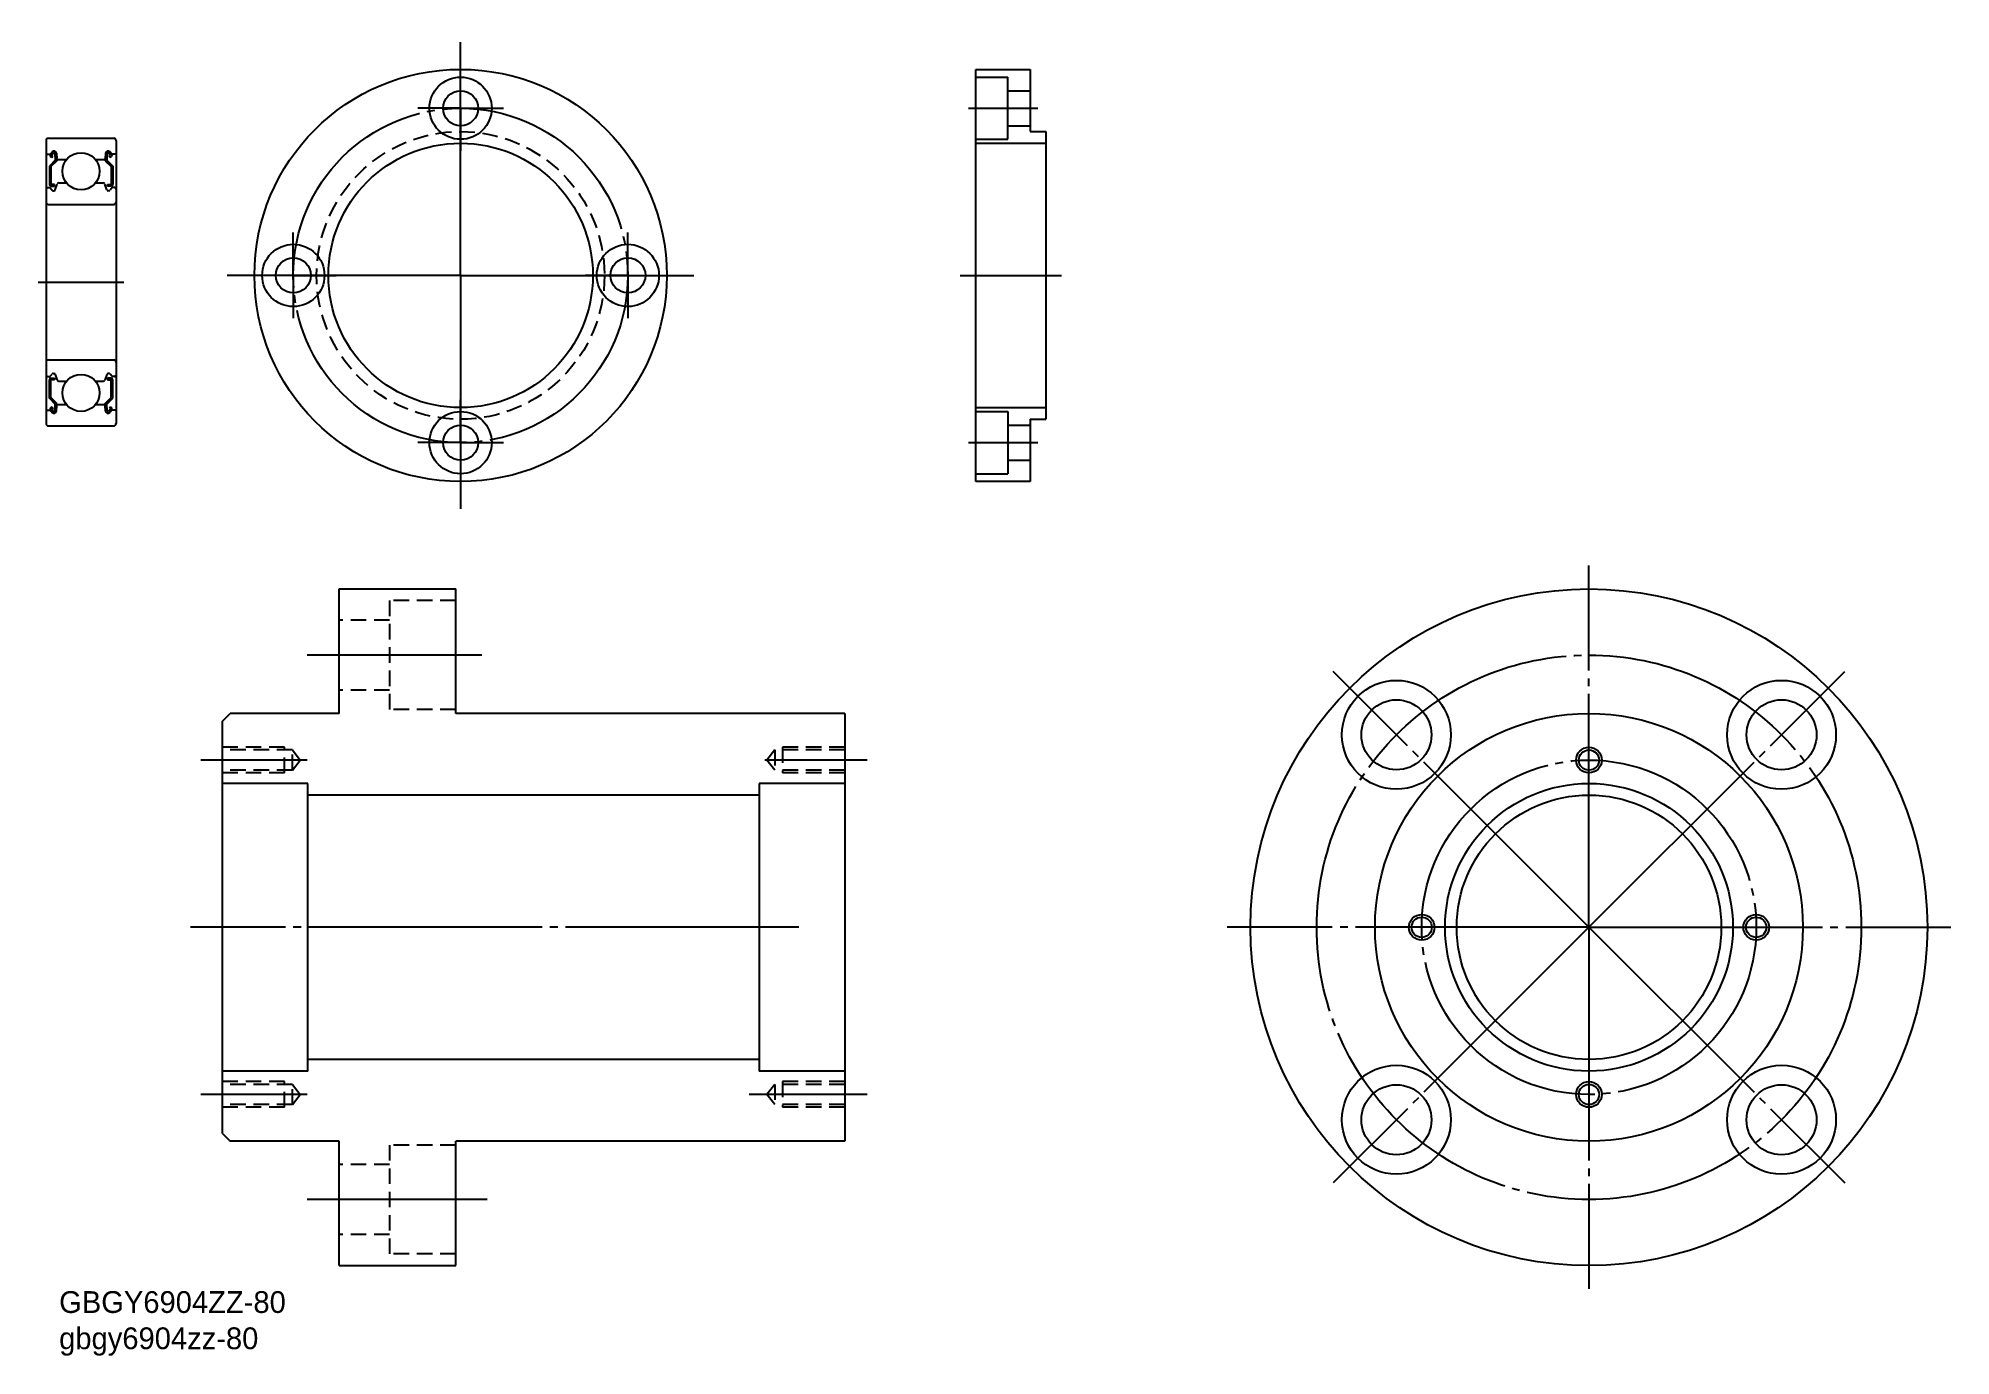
# Model space of a CAD drawing. Extents: x -121 to 124, y -50 to 119.
import ezdxf

# ---------------------------------------------------------------- set-up
doc = ezdxf.new("R2010")
doc.units = 0
doc.linetypes.add('CENTER', pattern=[33, 30, -1, 1, -1])
doc.linetypes.add('DASHED', pattern=[3, 2, -1])
doc.layers.get('0').update_dxf_attribs({"linetype": 'CONTINUOUS'})
doc.layers.add('CENTER', color=7, linetype='CONTINUOUS')

# ---------------------------------------------------------------- blocks, each defined once
blk = doc.blocks.new('*U2')
at = {"linetype": 'CONTINUOUS'}
for s, p in [('GBGY6904ZZ-80', (-118.74, -44.41)), ('gbgy6904zz-80', (-118.74, -49.07))]:
    blk.add_text(s, height=2.8, dxfattribs=at).set_placement(p)

msp = doc.modelspace()

# ---------------------------------------------------------------- linework, layer by layer
at = {"color": 7, "linetype": 'CONTINUOUS'}
for p, q in [((-0.91, 62.5), (-0.91, 115.5)), ((-0.91, 115.5), (6.09, 115.5)), ((-0.91, 114.5), (3.19, 114.5)), ((3.19, 106.5), (3.19, 114.5)), ((6.09, 115.5), (6.09, 107.5)), ((3.19, 112.75), (6.09, 112.75)), ((3.19, 108.25), (6.09, 108.25)), ((-0.91, 106.5), (3.19, 106.5)), ((-0.91, 106), (8.09, 106)), ((6.09, 107.5), (8.09, 107.5)), ((8.09, 107.5), (8.09, 70.5)), ((-0.91, 72), (8.09, 72)), ((-0.91, 71.5), (3.19, 71.5)), ((3.19, 71.5), (3.19, 63.5)), ((3.19, 69.75), (6.09, 69.75)), ((6.09, 70.5), (6.09, 62.5)), ((6.09, 70.5), (8.09, 70.5)), ((3.19, 65.25), (6.09, 65.25)), ((-0.91, 63.5), (3.19, 63.5)), ((6.09, 62.5), (-0.91, 62.5)), ((-82.76, 32.68), (-82.76, 48.68)), ((-82.76, 48.68), (-67.76, 48.68)), ((-67.76, 32.68), (-67.76, 48.68)), ((-97.76, 31.68), (-96.76, 32.68)), ((-82.76, 32.68), (-96.76, 32.68)), ((-17.76, 32.68), (-67.76, 32.68)), ((-17.76, 32.68), (-17.76, -22.32)), ((-97.76, -21.32), (-97.76, 31.68)), ((-86.76, 23.68), (-97.76, 23.68)), ((-86.76, -13.32), (-86.76, 23.68)), ((-28.76, 22.18), (-86.76, 22.18)), ((-17.76, 23.68), (-28.76, 23.68)), ((-28.76, 23.68), (-28.76, -13.32)), ((-28.76, -11.82), (-86.76, -11.82)), ((-86.76, -13.32), (-97.76, -13.32)), ((-17.76, -13.32), (-28.76, -13.32)), ((-97.76, -21.32), (-96.76, -22.32)), ((-82.76, -22.32), (-96.76, -22.32)), ((-82.76, -38.32), (-82.76, -22.32)), ((-67.76, -38.32), (-67.76, -22.32)), ((-17.76, -22.32), (-67.76, -22.32)), ((-82.76, -38.32), (-67.76, -38.32))]:
    msp.add_line(p, q, dxfattribs=at)
for p, q in [((-120.43, 106.34), (-120.43, 69.94)), ((-120.13, 106.64), (-111.73, 106.64)), ((-111.43, 106.34), (-111.43, 69.94)), ((-120.33, 104.59), (-119.87, 104.59)), ((-119.24, 103.82), (-119.99, 103.07)), ((-119.87, 104.59), (-119.62, 104.88)), ((-119.69, 104.18), (-119.84, 104.3)), ((-119.04, 103.74), (-119.79, 102.99)), ((-119.71, 104.46), (-119.46, 104.75)), ((-119.56, 104.33), (-119.71, 104.46)), ((-119.69, 104.18), (-119.56, 104.33)), ((-119.29, 104.7), (-119.24, 103.82)), ((-119.09, 104.72), (-119.02, 103.98)), ((-119.04, 104.21), (-119.04, 103.74)), ((-118.92, 103.89), (-117.78, 103.89)), ((-114.08, 103.89), (-112.93, 103.89)), ((-112.77, 104.71), (-112.83, 103.98)), ((-112.81, 104.21), (-112.81, 103.74)), ((-112.81, 103.74), (-112.06, 102.99)), ((-112.57, 104.69), (-112.61, 103.82)), ((-112.61, 103.82), (-111.86, 103.07)), ((-112.14, 104.46), (-112.39, 104.75)), ((-112.29, 104.33), (-112.14, 104.46)), ((-112.17, 104.18), (-112.29, 104.33)), ((-111.99, 104.59), (-112.23, 104.88)), ((-112.17, 104.18), (-112.01, 104.3)), ((-111.53, 104.59), (-111.99, 104.59)), ((-119.99, 103.07), (-119.99, 100.69)), ((-119.79, 102.99), (-119.79, 100.69)), ((-118.79, 100.89), (-117.78, 100.89)), ((-114.08, 100.89), (-113.07, 100.89)), ((-112.06, 102.99), (-112.06, 100.69)), ((-111.86, 103.07), (-111.86, 100.69)), ((-120.23, 100.29), (-119.93, 100.29)), ((-119.93, 100.29), (-119.65, 99.96)), ((-119.34, 100.69), (-119.79, 100.69)), ((-119.79, 100.49), (-119.34, 100.49)), ((-119.5, 99.89), (-119.43, 99.89)), ((-119.34, 100.49), (-119.34, 100.69)), ((-119.25, 100.02), (-118.98, 100.75)), ((-112.61, 100.02), (-112.88, 100.75)), ((-112.51, 100.49), (-112.51, 100.69)), ((-112.51, 100.69), (-112.06, 100.69)), ((-112.06, 100.49), (-112.51, 100.49)), ((-112.36, 99.89), (-112.42, 99.89)), ((-111.93, 100.29), (-112.2, 99.96)), ((-111.63, 100.29), (-111.93, 100.29)), ((-120.13, 98.14), (-111.73, 98.14)), ((-120.13, 78.14), (-111.73, 78.14)), ((-119.93, 75.99), (-119.65, 76.31)), ((-119.5, 76.39), (-119.43, 76.39)), ((-119.25, 76.25), (-118.98, 75.52)), ((-112.61, 76.25), (-112.88, 75.52)), ((-112.36, 76.39), (-112.42, 76.39)), ((-111.93, 75.99), (-112.2, 76.31)), ((-120.23, 75.99), (-119.93, 75.99)), ((-119.99, 73.2), (-119.99, 75.59)), ((-119.79, 75.79), (-119.34, 75.79)), ((-119.34, 75.59), (-119.79, 75.59)), ((-119.79, 73.29), (-119.79, 75.59)), ((-119.34, 75.79), (-119.34, 75.59)), ((-118.79, 75.39), (-117.78, 75.39)), ((-118.54, 75.39), (-118.54, 75.39)), ((-118.28, 75.39), (-118.28, 75.39)), ((-114.08, 75.39), (-113.07, 75.39)), ((-112.51, 75.79), (-112.51, 75.59)), ((-112.06, 75.79), (-112.51, 75.79)), ((-112.51, 75.59), (-112.06, 75.59)), ((-112.06, 73.29), (-112.06, 75.59)), ((-111.63, 75.99), (-111.93, 75.99)), ((-111.86, 73.2), (-111.86, 75.59)), ((-120.33, 71.69), (-119.87, 71.69)), ((-119.24, 72.45), (-119.99, 73.2)), ((-119.87, 71.69), (-119.62, 71.39)), ((-119.69, 72.1), (-119.84, 71.97)), ((-119.04, 72.54), (-119.79, 73.29)), ((-119.56, 71.94), (-119.71, 71.81)), ((-119.71, 71.81), (-119.46, 71.52)), ((-119.69, 72.1), (-119.56, 71.94)), ((-119.29, 71.58), (-119.24, 72.45)), ((-119.09, 71.55), (-119.02, 72.29)), ((-119.04, 72.07), (-119.04, 72.54)), ((-118.92, 72.39), (-117.78, 72.39)), ((-114.08, 72.39), (-112.93, 72.39)), ((-112.77, 71.56), (-112.83, 72.29)), ((-112.81, 72.54), (-112.06, 73.29)), ((-112.81, 72.07), (-112.81, 72.54)), ((-112.61, 72.45), (-111.86, 73.2)), ((-112.57, 71.58), (-112.61, 72.45)), ((-112.14, 71.81), (-112.39, 71.52)), ((-112.17, 72.1), (-112.29, 71.94)), ((-112.29, 71.94), (-112.14, 71.81)), ((-111.99, 71.69), (-112.23, 71.39)), ((-112.17, 72.1), (-112.01, 71.97)), ((-111.53, 71.69), (-111.99, 71.69)), ((-120.13, 69.64), (-111.73, 69.64))]:
    msp.add_line(p, q)
at = {"color": 3, "linetype": 'DASHED'}
for p, q in [((-67.76, 47.18), (-76.26, 47.18)), ((-76.26, 47.18), (-76.26, 33.18)), ((-76.26, 44.68), (-82.76, 44.68)), ((-76.26, 35.68), (-82.76, 35.68)), ((-67.76, 33.18), (-76.26, 33.18)), ((-89.76, 28.33), (-97.76, 28.33)), ((-88.76, 27.98), (-97.76, 27.98)), ((-89.76, 25.03), (-89.76, 28.33)), ((-88.76, 27.98), (-87.76, 26.68)), ((-88.76, 25.38), (-88.76, 27.98)), ((-26.76, 27.98), (-27.76, 26.68)), ((-26.76, 27.98), (-26.76, 25.38)), ((-17.76, 27.98), (-26.76, 27.98)), ((-25.76, 28.33), (-25.76, 25.03)), ((-17.76, 28.33), (-25.76, 28.33)), ((-88.76, 25.38), (-97.76, 25.38)), ((-89.76, 25.03), (-97.76, 25.03)), ((-88.76, 25.38), (-87.76, 26.68)), ((-26.76, 25.38), (-27.76, 26.68)), ((-17.76, 25.38), (-26.76, 25.38)), ((-17.76, 25.03), (-25.76, 25.03)), ((-89.76, -14.67), (-97.76, -14.67)), ((-89.76, -17.97), (-89.76, -14.67)), ((-25.76, -14.67), (-25.76, -17.97)), ((-17.76, -14.67), (-25.76, -14.67)), ((-88.76, -15.02), (-97.76, -15.02)), ((-88.76, -15.02), (-87.76, -16.32)), ((-88.76, -17.62), (-88.76, -15.02)), ((-88.76, -17.62), (-87.76, -16.32)), ((-26.76, -15.02), (-27.76, -16.32)), ((-26.76, -17.62), (-27.76, -16.32)), ((-26.76, -15.02), (-26.76, -17.62)), ((-17.76, -15.02), (-26.76, -15.02)), ((-88.76, -17.62), (-97.76, -17.62)), ((-89.76, -17.97), (-97.76, -17.97)), ((-17.76, -17.62), (-26.76, -17.62)), ((-17.76, -17.97), (-25.76, -17.97)), ((-67.76, -22.82), (-76.26, -22.82)), ((-76.26, -22.82), (-76.26, -36.82)), ((-76.26, -25.32), (-82.76, -25.32)), ((-76.26, -34.32), (-82.76, -34.32)), ((-67.76, -36.82), (-76.26, -36.82))]:
    msp.add_line(p, q, dxfattribs=at)
at = {"color": 7, "linetype": 'CONTINUOUS'}
for centre, radius in [((-67.14, 89), 26.5), ((-67.14, 110.5), 4), ((-67.14, 110.5), 2.25), ((-67.14, 89), 17), ((-88.64, 89), 4), ((-88.64, 89), 2.25), ((-45.64, 89), 4), ((-45.64, 89), 2.25), ((-67.14, 67.5), 4), ((-67.14, 67.5), 2.25), ((77.9, 5.18), 43.5), ((53.15, 29.93), 7), ((102.65, 29.93), 7), ((53.15, 29.93), 4.5), ((102.65, 29.93), 4.5), ((77.9, 5.18), 27.5), ((77.9, 26.68), 1.3), ((77.9, 5.18), 18.5), ((77.9, 5.18), 17), ((56.4, 5.18), 1.3), ((99.4, 5.18), 1.3), ((53.15, -19.57), 7), ((102.65, -19.57), 7), ((53.15, -19.57), 4.5), ((77.9, -16.32), 1.3), ((102.65, -19.57), 4.5)]:
    msp.add_circle(centre, radius, dxfattribs=at)
at = {"color": 3, "linetype": 'DASHED'}
msp.add_circle((-67.14, 89), 18.5, dxfattribs=at)
for centre in [(-115.93, 102.39), (-115.93, 73.89)]:
    msp.add_circle(centre, 2.38)
at = {"color": 3, "linetype": 'CONTINUOUS'}
for centre in [(77.9, 26.68), (56.4, 5.18), (99.4, 5.18), (77.9, -16.32)]:
    msp.add_circle(centre, 1.65, dxfattribs=at)
for centre, radius, start, end in [((-120.13, 106.34), 0.3, 90, 180), ((-111.73, 106.34), 0.3, 0, 90), ((-120.33, 104.69), 0.1, 180, 270), ((-119.71, 104.46), 0.2, 140.001, 230.0801), ((-119.39, 104.69), 0.3, 4.9967, 140.001), ((-119.39, 104.69), 0.1, 2.8199, 140.0012), ((-118.92, 103.99), 0.1, 184.9967, 269.9995), ((-112.93, 103.99), 0.1, 269.9995, 354.8557), ((-112.46, 104.68), 0.303, 40.0459, 175.0792), ((-112.46, 104.68), 0.103, 39.874, 175.0048), ((-112.14, 104.46), 0.2, 309.9138, 40.1318), ((-111.53, 104.69), 0.1, 269.9995, 359.9913), ((-118.79, 100.69), 0.2, 90, 159.9919), ((-113.07, 100.69), 0.2, 19.8845, 90.0002), ((-120.23, 100.09), 0.2, 90, 180), ((-120.13, 98.44), 0.3, 180, 270), ((-119.79, 100.69), 0.2, 180, 270), ((-119.5, 100.09), 0.2, 219.9921, 270), ((-119.43, 100.09), 0.2, 270, 339.9919), ((-112.42, 100.09), 0.2, 199.8883, 269.9998), ((-112.36, 100.09), 0.2, 269.9998, 319.8616), ((-112.06, 100.69), 0.2, 269.9998, 359.9956), ((-111.73, 98.44), 0.3, 270, 0), ((-111.63, 100.09), 0.2, 359.9956, 90.0002), ((-120.13, 77.84), 0.3, 90, 180), ((-119.5, 76.19), 0.2, 90, 140.0079), ((-119.43, 76.19), 0.2, 20.0081, 90), ((-112.42, 76.19), 0.2, 90.0002, 160.1117), ((-112.36, 76.19), 0.2, 40.1384, 90.0002), ((-111.73, 77.84), 0.3, 0, 90), ((-120.23, 76.19), 0.2, 180, 270), ((-119.79, 75.59), 0.2, 90, 180), ((-118.79, 75.59), 0.2, 200.0081, 270), ((-113.07, 75.59), 0.2, 269.9998, 340.1155), ((-112.06, 75.59), 0.2, 0.0044, 90.0002), ((-111.63, 76.19), 0.2, 269.9998, 0.0044), ((-120.33, 71.59), 0.1, 90, 180), ((-119.71, 71.81), 0.2, 129.9199, 219.999), ((-119.39, 71.58), 0.3, 219.999, 355.0033), ((-119.39, 71.58), 0.1, 219.9988, 357.1801), ((-118.92, 72.29), 0.1, 90.0005, 175.0033), ((-112.93, 72.29), 0.1, 5.1443, 90.0005), ((-112.46, 71.59), 0.303, 184.9207, 319.9541), ((-112.46, 71.59), 0.103, 184.9952, 320.126), ((-112.14, 71.81), 0.2, 319.8682, 50.0862), ((-111.53, 71.59), 0.1, 0.0087, 90.0005), ((-120.13, 69.94), 0.3, 180, 270), ((-111.73, 69.94), 0.3, 270, 0)]:
    msp.add_arc(centre, radius, start, end)
at = {"layer": 'CENTER', "color": 1, "linetype": 'CENTER'}
for p, q in [((-67.14, 89), (-67.14, 119.5)), ((-67.14, 110.5), (-67.14, 116)), ((-67.14, 110.5), (-72.64, 110.5)), ((-67.14, 110.5), (-67.14, 105)), ((-67.14, 110.5), (-61.64, 110.5)), ((-1.87, 110.5), (7.06, 110.5)), ((-88.64, 89), (-88.64, 94.5)), ((-45.64, 89), (-45.64, 94.5)), ((-67.14, 89), (-97.64, 89)), ((-88.64, 89), (-94.14, 89)), ((-88.64, 89), (-83.14, 89)), ((-88.64, 89), (-88.64, 83.5)), ((-67.14, 89), (-67.14, 58.5)), ((-67.14, 89), (-36.64, 89)), ((-45.64, 89), (-51.14, 89)), ((-45.64, 89), (-40.14, 89)), ((-45.64, 89), (-45.64, 83.5)), ((-2.91, 89), (10.09, 89)), ((-121.43, 88.14), (-110.43, 88.14)), ((-67.14, 67.5), (-67.14, 73)), ((-67.14, 67.5), (-72.64, 67.5)), ((-67.14, 67.5), (-61.64, 67.5)), ((-67.14, 67.5), (-67.14, 62)), ((-1.87, 67.5), (7.06, 67.5)), ((77.9, 5.18), (77.9, 51.68)), ((-64.42, 40.18), (-86.87, 40.18)), ((77.9, 5.18), (45.02, 38.06)), ((77.9, 5.18), (110.78, 38.06)), ((-86.87, 26.68), (-100.54, 26.68)), ((-14.87, 26.68), (-28.03, 26.68)), ((-23.65, 5.18), (-101.87, 5.18)), ((77.9, 5.18), (31.4, 5.18)), ((77.9, 5.18), (45.02, -27.7)), ((77.9, 5.18), (110.78, -27.7)), ((77.9, 5.18), (77.9, -41.32)), ((77.9, 5.18), (124.4, 5.18)), ((-86.87, -16.32), (-100.54, -16.32)), ((-14.87, -16.32), (-30.03, -16.32)), ((-63.73, -29.82), (-86.87, -29.82))]:
    msp.add_line(p, q, dxfattribs=at)
for centre, radius in [((-67.14, 89), 21.5), ((77.9, 5.18), 35), ((77.9, 5.18), 21.5)]:
    msp.add_circle(centre, radius, dxfattribs=at)

# ---------------------------------------------------------------- block references
at = {"linetype": 'CONTINUOUS'}
msp.add_blockref('*U2', (0, 0), dxfattribs=at)

doc.saveas('drawing.dxf')
